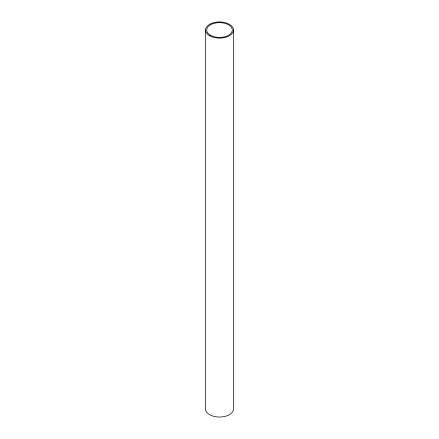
<?xml version="1.0" encoding="UTF-8"?>
<svg xmlns="http://www.w3.org/2000/svg" width="439" height="439" viewBox="0 0 439 439"><rect width="100%" height="100%" fill="white"/><g stroke="black" fill="none" stroke-linecap="round" stroke-linejoin="round"><path stroke-width="0.66" d="M233.504 30.033L233.504 408.967A14.004 8.083 0 0 1 219.5 417.05A14.004 8.083 0 0 1 205.496 408.967L205.496 30.033M209.601 35.751A14.004 8.083 0 0 0 233.027 32.129A14.004 8.083 0 0 0 215.878 22.224A14.004 8.083 0 0 0 209.601 35.751M210.446 35.263A12.802 7.392 0 0 0 231.869 31.948A12.802 7.392 0 0 0 216.186 22.894A12.802 7.392 0 0 0 210.446 35.263"/></g></svg>
